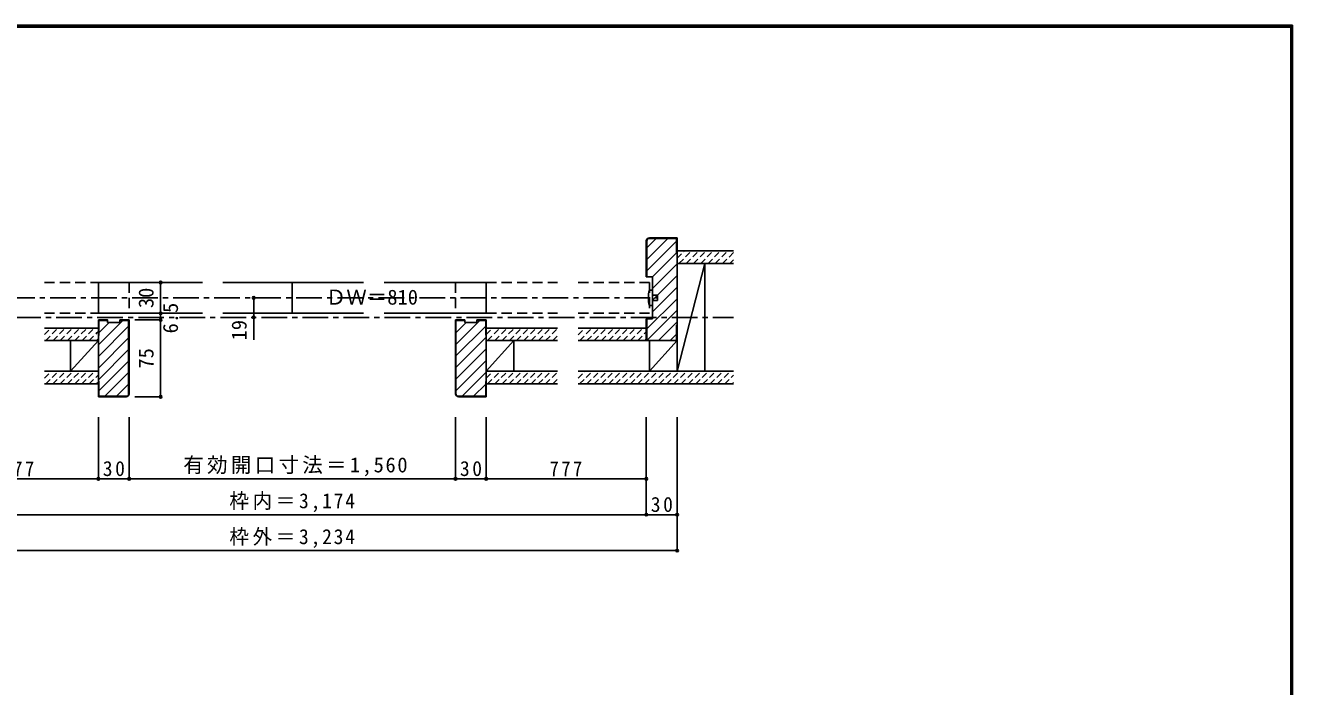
# Model space of a CAD drawing. Units: millimetres at full size, sheet at 1:5. Extents: x -973 to 977, y -718 to 696.
# Drawn here: x -259 to 977, y 51 to 696 of the extents above; entities that cross this region are included whole.
import ezdxf
from ezdxf.enums import TextEntityAlignment as Align

# ---------------------------------------------------------------- set-up
doc = ezdxf.new("R2010")
doc.units = ezdxf.units.MM
doc.header["$LTSCALE"] = 5
doc.header["$PDMODE"] = 32
doc.header["$PDSIZE"] = 2.5
for name, pattern in [('CHAIN1', [8, 5, -1, 1, -1]), ('DASHED1', [1.8, 1.2, -0.6]), ('DASHED2', [3, 2, -1])]:
    doc.linetypes.add(name, pattern=pattern)
for name, color, linetype in [('0-1_通り芯', 4, 'CHAIN1'), ('0-2_柱', 7, 'Continuous'), ('0-3_仕上げ', 2, 'Continuous'), ('0-4_枠', 3, 'Continuous'), ('0-6_扉', 2, 'Continuous'), ('0-7_金物', 7, 'Continuous'), ('0-B_寸法', 7, 'Continuous'), ('0-C_ハッチ', 4, 'DASHED1'), ('F-1_枠', 6, 'Continuous')]:
    doc.layers.add(name, color=color, linetype=linetype)
doc.styles.add('ＭＳ ゴシック', font='')
doc.styles.get('ＭＳ ゴシック').set_extended_font_data('MS Gothic')

msp = doc.modelspace()

# ---------------------------------------------------------------- linework, layer by layer
at = {"layer": '0-1_通り芯'}
for p, q in [((-354.404, 430), (357.71, 430)), ((-428.39, 411), (431.71, 411))]:
    msp.add_line(p, q, dxfattribs=at)
at = {"layer": '0-2_柱'}
for p, q in [((376.71, 358.5), (376.71, 463.5)), ((376.71, 463.5), (403.71, 463.5)), ((376.71, 358.5), (403.71, 463.5)), ((403.71, 463.5), (403.71, 358.5)), ((-214.375, 388.5), (-214.375, 358.5)), ((-187.375, 388.5), (-214.375, 388.5)), ((-214.375, 358.5), (-187.375, 388.5)), ((-187.375, 358.5), (-187.375, 388.5)), ((217.681, 388.5), (190.681, 358.5)), ((190.681, 388.5), (217.681, 388.5)), ((190.681, 358.5), (190.681, 388.5)), ((217.681, 388.5), (217.681, 358.5)), ((376.71, 358.5), (376.71, 388.5)), ((-214.375, 358.5), (-187.375, 358.5)), ((217.681, 358.5), (190.681, 358.5)), ((403.71, 358.5), (376.71, 358.5))]:
    msp.add_line(p, q, dxfattribs=at)
at = {"layer": '0-2_柱', "color": 3}
msp.add_line((190.681, 358.5), (190.681, 388.5), dxfattribs=at)
at = {"layer": '0-2_柱'}
msp.add_lwpolyline([(376.71, 358.5), (349.71, 358.5), (349.71, 388.5), (376.71, 388.5), (349.71, 358.5)], dxfattribs=at)
at = {"layer": '0-3_仕上げ'}
for p, q in [((431.696, 476), (376.71, 476)), ((376.71, 463.5), (376.71, 476)), ((431.696, 463.5), (376.71, 463.5)), ((-239.96, 400.5), (-187.375, 400.5)), ((-187.375, 400.5), (-187.375, 388.5)), ((260.203, 400.5), (190.681, 400.5)), ((346.71, 400.5), (280.203, 400.5)), ((-239.96, 388.5), (-187.375, 388.5)), ((260.203, 388.5), (190.681, 388.5)), ((346.71, 388.5), (280.203, 388.5)), ((-239.96, 358.5), (-187.375, 358.5)), ((-187.375, 346), (-187.375, 358.5)), ((260.203, 358.5), (190.681, 358.5)), ((431.696, 358.5), (280.203, 358.5)), ((-239.96, 346), (-187.375, 346)), ((431.696, 346), (280.203, 346))]:
    msp.add_line(p, q, dxfattribs=at)
msp.add_lwpolyline([(260.203, 346), (190.681, 346), (190.681, 358.5)], dxfattribs=at)
at = {"layer": '0-4_枠'}
for p, q in [((346.71, 485.5), (346.71, 450.5)), ((347.21, 485.5), (347.21, 450.5)), ((349.71, 488.5), (376.71, 488.5)), ((349.71, 488), (376.21, 488)), ((376.21, 488), (376.21, 473.5)), ((376.71, 473.5), (376.21, 473.5)), ((-187.375, 333.5), (-187.375, 408.5)), ((-178.375, 408), (-186.875, 408)), ((-166.375, 408.5), (-157.375, 408.5)), ((-166.375, 408.5), (-166.375, 406)), ((-166.375, 408), (-157.875, 408)), ((-157.875, 408), (-157.875, 336.5)), ((-157.375, 336.5), (-157.375, 408.5)), ((169.681, 408.5), (160.681, 408.5)), ((160.681, 336.5), (160.681, 408.5)), ((169.681, 408), (161.181, 408)), ((161.181, 336.5), (161.181, 408)), ((169.681, 406), (169.681, 408.5)), ((181.681, 408.5), (190.681, 408.5)), ((181.681, 408), (190.181, 408)), ((190.181, 393.5), (190.181, 408)), ((190.681, 333.5), (190.681, 408.5)), ((352.71, 409.5), (346.71, 409.5)), ((346.71, 388.5), (346.71, 409.5)), ((347.21, 388.5), (347.21, 409.5)), ((-178.375, 406), (-166.375, 406)), ((190.181, 393.5), (190.681, 393.5)), ((190.181, 348.5), (190.681, 348.5)), ((190.181, 334), (190.181, 348.5)), ((-160.375, 333.5), (-187.375, 333.5)), ((-186.875, 334), (-160.375, 334)), ((163.681, 334), (190.181, 334)), ((163.681, 333.5), (190.681, 333.5))]:
    msp.add_line(p, q, dxfattribs=at)
for points in [[(346.71, 388.5), (376.71, 388.5), (376.71, 488.5)], [(352.71, 409.5), (352.71, 450.5), (346.71, 450.5)], [(-178.375, 406), (-178.375, 408.5), (-187.375, 408.5)], [(-187.375, 393.5), (-186.875, 393.5), (-186.875, 408)], [(169.681, 406), (181.681, 406), (181.681, 408.5)], [(376.21, 388.5), (376.21, 403.5), (376.71, 403.5)], [(-187.375, 348.5), (-186.875, 348.5), (-186.875, 334)]]:
    msp.add_lwpolyline(points, dxfattribs=at)
for centre, radius, start, end in [((349.71, 485.5), 3, 90, 180), ((349.71, 485.5), 2.5, 90, 180), ((-160.375, 336.5), 3, 270, 0), ((-160.375, 336.5), 2.5, 270, 0), ((163.681, 336.5), 3, 180, 270), ((163.681, 336.5), 2.5, 180, 270)]:
    msp.add_arc(centre, radius, start, end, dxfattribs=at)
at = {"layer": '0-6_扉', "linetype": 'DASHED2'}
for p, q in [((-239.96, 445), (-157.375, 445)), ((-157.375, 445), (-157.375, 415)), ((160.681, 445), (160.681, 415)), ((160.681, 445), (260.203, 445)), ((280.203, 445), (349.71, 445)), ((349.71, 445), (349.71, 415)), ((-239.96, 415), (-157.375, 415)), ((160.681, 415), (260.203, 415)), ((280.203, 415), (349.71, 415))]:
    msp.add_line(p, q, dxfattribs=at)
at = {"layer": '0-6_扉', "color": 6}
for p, q in [((-187.375, 445), (-187.375, 415)), ((-187.375, 445), (-85.96, 445)), ((-65.96, 445), (71.207, 445)), ((1.653, 445), (1.653, 415)), ((91.207, 445), (190.681, 445)), ((190.681, 445), (190.681, 415)), ((-187.375, 415), (-85.96, 415)), ((-65.96, 415), (71.207, 415)), ((91.207, 415), (190.681, 415))]:
    msp.add_line(p, q, dxfattribs=at)
at = {"layer": '0-7_金物'}
for p, q in [((357.71, 432.5), (352.71, 432.5)), ((357.71, 427.5), (357.71, 432.5)), ((352.71, 422.5), (349.71, 422.5)), ((352.71, 427.5), (357.71, 427.5))]:
    msp.add_line(p, q, dxfattribs=at)
msp.add_lwpolyline([(349.71, 437.5), (352.71, 437.5), (352.71, 422.5)], dxfattribs=at)
msp.add_arc((377.335, 430), 28.625, 164.81071, 195.18929, dxfattribs=at)
at = {"layer": '0-B_寸法', "color": 4}
for p, q in [((-126.671, 445), (-126.671, 333.5)), ((-35.96, 430), (-35.96, 389)), ((-151.717, 415), (-126.671, 415)), ((-151.717, 408.5), (-126.671, 408.5)), ((-151.717, 333.5), (-126.671, 333.5)), ((-187.375, 253.5), (-187.375, 313.5)), ((-157.375, 253.5), (-157.375, 313.5)), ((160.681, 253.5), (160.681, 313.5)), ((190.681, 253.5), (190.681, 313.5)), ((346.71, 218.5), (346.71, 313.5)), ((376.71, 183.5), (376.71, 313.5)), ((376.71, 183.5), (376.71, 313.5)), ((-343.404, 253.5), (-187.375, 253.5)), ((-187.375, 253.5), (-157.375, 253.5)), ((-157.375, 253.5), (160.681, 253.5)), ((160.681, 253.5), (190.681, 253.5)), ((190.681, 253.5), (346.71, 253.5)), ((-343.404, 218.5), (346.71, 218.5)), ((346.71, 218.5), (376.71, 218.5)), ((-373.404, 183.5), (376.71, 183.5))]:
    msp.add_line(p, q, dxfattribs=at)
at = {"layer": '0-B_寸法'}
for p in [(-126.671, 445), (-35.96, 430), (-126.671, 415), (-126.671, 408.5), (-35.96, 411), (-126.671, 333.5), (-187.375, 253.5), (-157.375, 253.5), (160.681, 253.5), (190.681, 253.5), (346.71, 253.5), (346.71, 218.5), (376.71, 218.5), (376.71, 183.5), (376.71, 183.5)]:
    msp.add_point(p, dxfattribs=at)
at = {"layer": '0-C_ハッチ', "linetype": 'Continuous'}
for p, q in [((356.323, 488), (347.21, 478.886)), ((367.637, 488), (347.21, 467.572)), ((376.21, 485.259), (347.21, 456.259)), ((376.21, 473.945), (352.71, 450.445)), ((376.71, 463.131), (352.71, 439.131)), ((376.71, 451.818), (352.71, 427.818)), ((376.71, 440.504), (352.71, 416.504)), ((376.71, 429.19), (347.21, 399.69)), ((-163.527, 408), (-187.375, 384.152)), ((-186.154, 408), (-186.875, 407.279)), ((184.53, 408), (161.181, 384.652)), ((376.71, 417.877), (347.333, 388.5)), ((-157.875, 402.338), (-187.375, 372.838)), ((-176.841, 406), (-186.875, 395.965)), ((171.216, 406), (161.181, 395.965)), ((190.181, 402.338), (161.181, 373.338)), ((376.71, 406.563), (358.647, 388.5)), ((-157.875, 391.024), (-187.375, 361.524)), ((190.681, 391.524), (161.181, 362.024)), ((376.21, 394.749), (369.961, 388.5)), ((-157.875, 379.711), (-187.375, 350.211)), ((190.681, 380.211), (161.181, 350.711)), ((-157.875, 368.397), (-186.875, 339.397)), ((190.681, 368.897), (161.181, 339.397)), ((-157.875, 357.083), (-180.959, 334)), ((190.681, 357.583), (167.098, 334)), ((-157.875, 345.769), (-169.645, 334)), ((190.181, 345.769), (178.412, 334))]:
    msp.add_line(p, q, dxfattribs=at)
at = {"layer": '0-C_ハッチ'}
for p, q in [((376.71, 468.732), (383.978, 476)), ((376.71, 475.803), (376.907, 476)), ((378.549, 463.5), (391.049, 476)), ((385.62, 463.5), (398.12, 476)), ((392.691, 463.5), (405.191, 476)), ((399.762, 463.5), (412.262, 476)), ((406.833, 463.5), (419.333, 476)), ((413.904, 463.5), (426.404, 476)), ((420.975, 463.5), (431.696, 474.22)), ((428.046, 463.5), (431.696, 467.149)), ((-239.96, 394.218), (-233.678, 400.5)), ((-238.607, 388.5), (-226.607, 400.5)), ((-231.536, 388.5), (-219.536, 400.5)), ((-224.465, 388.5), (-212.465, 400.5)), ((-217.393, 388.5), (-205.393, 400.5)), ((-210.322, 388.5), (-198.322, 400.5)), ((-203.251, 388.5), (-191.251, 400.5)), ((-196.18, 388.5), (-187.375, 397.305)), ((190.681, 394.218), (196.964, 400.5)), ((192.035, 388.5), (204.035, 400.5)), ((199.106, 388.5), (211.106, 400.5)), ((206.177, 388.5), (218.177, 400.5)), ((213.248, 388.5), (225.248, 400.5)), ((220.319, 388.5), (232.319, 400.5)), ((227.39, 388.5), (239.39, 400.5)), ((234.461, 388.5), (246.461, 400.5)), ((241.532, 388.5), (253.532, 400.5)), ((248.603, 388.5), (260.203, 400.1)), ((280.203, 393.966), (286.737, 400.5)), ((281.809, 388.5), (293.809, 400.5)), ((288.88, 388.5), (300.88, 400.5)), ((295.951, 388.5), (307.951, 400.5)), ((303.022, 388.5), (315.022, 400.5)), ((310.093, 388.5), (322.093, 400.5)), ((317.164, 388.5), (329.164, 400.5)), ((324.235, 388.5), (336.235, 400.5)), ((331.306, 388.5), (343.306, 400.5)), ((338.377, 388.5), (346.71, 396.833)), ((-189.109, 388.5), (-187.375, 390.234)), ((255.674, 388.5), (260.203, 393.029)), ((345.448, 388.5), (346.71, 389.762)), ((-239.96, 351.791), (-233.251, 358.5)), ((-238.68, 346), (-226.18, 358.5)), ((-231.609, 346), (-219.109, 358.5)), ((-224.538, 346), (-212.038, 358.5)), ((-217.467, 346), (-204.967, 358.5)), ((-210.396, 346), (-197.896, 358.5)), ((-203.325, 346), (-190.825, 358.5)), ((190.681, 351.791), (197.39, 358.5)), ((191.961, 346), (204.461, 358.5)), ((199.032, 346), (211.532, 358.5)), ((206.103, 346), (218.603, 358.5)), ((213.174, 346), (225.674, 358.5)), ((220.245, 346), (232.745, 358.5)), ((227.317, 346), (239.817, 358.5)), ((234.388, 346), (246.888, 358.5)), ((241.459, 346), (253.959, 358.5)), ((280.203, 351.539), (287.164, 358.5)), ((281.735, 346), (294.235, 358.5)), ((288.806, 346), (301.306, 358.5)), ((295.877, 346), (308.377, 358.5)), ((302.948, 346), (315.448, 358.5)), ((310.019, 346), (322.519, 358.5)), ((317.09, 346), (329.59, 358.5)), ((324.161, 346), (336.661, 358.5)), ((331.232, 346), (343.732, 358.5)), ((338.303, 346), (350.803, 358.5)), ((345.375, 346), (357.875, 358.5)), ((352.446, 346), (364.946, 358.5)), ((359.517, 346), (372.017, 358.5)), ((366.588, 346), (379.088, 358.5)), ((373.659, 346), (386.159, 358.5)), ((380.73, 346), (393.23, 358.5)), ((387.801, 346), (400.301, 358.5)), ((394.872, 346), (407.372, 358.5)), ((401.943, 346), (414.443, 358.5)), ((409.014, 346), (421.514, 358.5)), ((416.085, 346), (428.585, 358.5)), ((-196.254, 346), (-187.375, 354.878)), ((-189.183, 346), (-187.375, 347.807)), ((248.53, 346), (260.203, 357.673)), ((255.601, 346), (260.203, 350.602)), ((423.156, 346), (431.71, 354.553)), ((430.227, 346), (431.71, 347.482))]:
    msp.add_line(p, q, dxfattribs=at)
at = {"layer": 'F-1_枠'}
for p, q in [((-973.347, 695.833), (976.653, 695.833)), ((-973.347, 695), (976.653, 695)), ((-973.347, 694.167), (976.653, 694.167)), ((974.986, 695.833), (974.986, -700.833)), ((975.82, 695.833), (975.82, -700.833)), ((976.653, 695.833), (976.653, -700.833))]:
    msp.add_line(p, q, dxfattribs=at)

# ---------------------------------------------------------------- texts
at = {"layer": '0-B_寸法', "style": 'ＭＳ ゴシック'}
for s, p in [('30', (-129.171, 420)), ('6.5', (-105.372, 395.315)), ('19', (-38.46, 388.5)), ('75', (-129.171, 361))]:
    msp.add_text(s, height=14.66, rotation=90, dxfattribs=at).set_placement(p, align=Align.BOTTOM_LEFT)
msp.add_text('ＤＷ＝810', height=14.66, dxfattribs=at).set_placement((34.266, 419), align=Align.BOTTOM_LEFT)
at = {"layer": '0-B_寸法', "char_height": 14.66, "attachment_point": 7, "style": 'ＭＳ ゴシック'}
for s, insert in [('\\T1.16;有効開口寸法＝1,560', (-104.597, 256)), ('\\T1.27;\\W0.9;777', (-281.639, 256)), ('\\T1.27;\\W0.95;30', (-183, 256)), ('\\T1.27;\\W0.95;30', (165.056, 256)), ('\\T1.27;\\W0.9;777', (252.446, 256)), ('\\T1.19;\\W0.95;枠内＝3,174', (-59.597, 221)), ('\\T1.27;\\W0.95;30', (351.085, 221)), ('\\T1.19;\\W0.95;枠外＝3,234', (-59.597, 186))]:
    msp.add_mtext(s, dxfattribs=dict(at, insert=insert))

doc.saveas('drawing.dxf')
